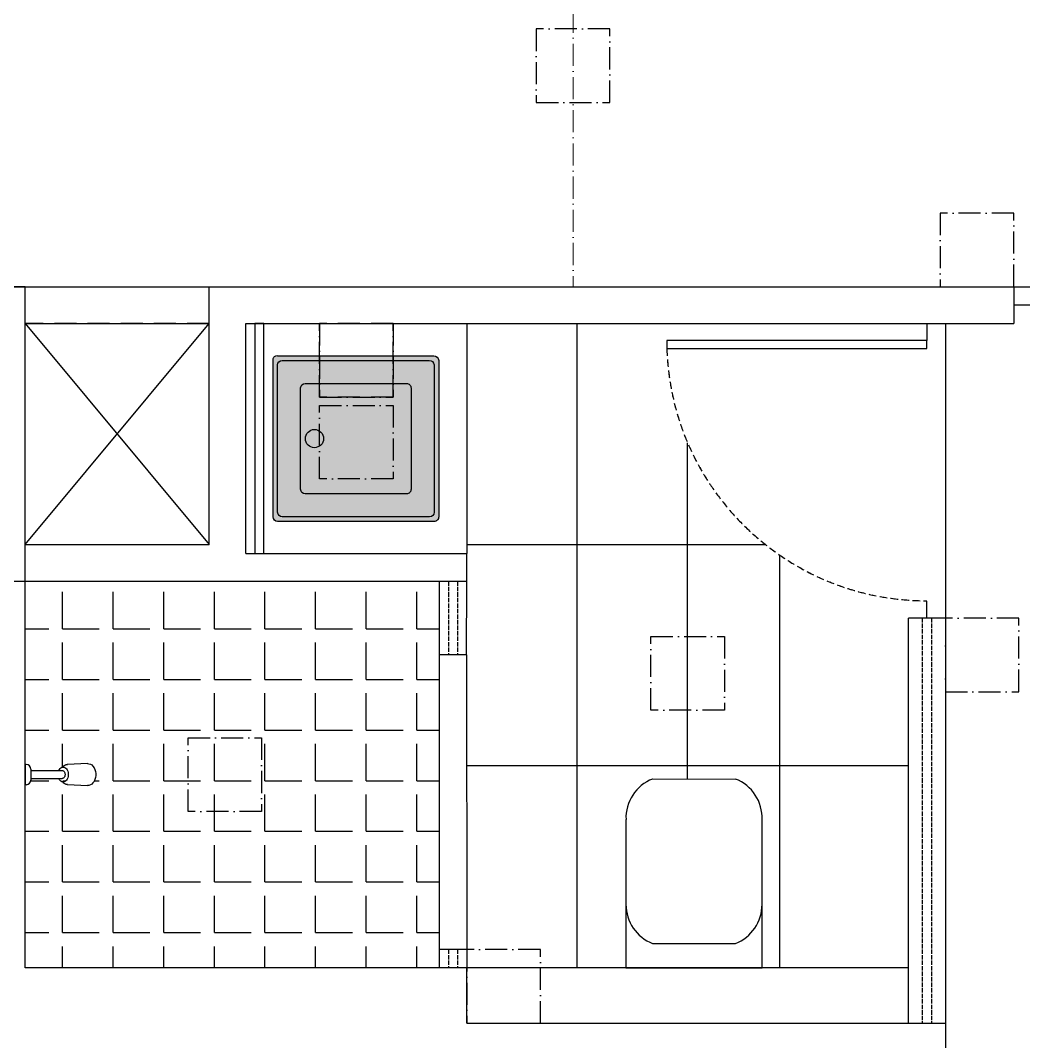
# Model space of a CAD drawing. Header units: millimetres. Extents: x -16811 to 32579, y 147992 to 176118.
# Drawn here: x -2039 to 686, y 161267 to 164040 of the extents above; entities that cross this region are included whole.
import ezdxf

# ---------------------------------------------------------------- set-up
doc = ezdxf.new("R2010")
doc.units = ezdxf.units.MM
doc.header["$MEASUREMENT"] = 0
for name, pattern in [('ACAD_ISO02W100', [15, 12, -3]), ('ACAD_ISO03W100', [30, 12, -18]), ('ACAD_ISO10W100', [18, 12, -3, 0, -3])]:
    doc.linetypes.add(name, pattern=pattern)
doc.layers.add('0[2345]', color=6, linetype='ACAD_ISO10W100', lineweight=30, plot=False)
doc.layers.add('Column[12345]', color=7, linetype='Continuous', lineweight=25)
for name, color, linetype in [('Door[12345]', 8, 'Continuous'), ('Door[2345]', 8, 'Continuous'), ('Glass[2345]', 132, 'ACAD_ISO02W100'), ('Hatching[2345]', 7, 'Continuous'), ('Mirror[2345]', 132, 'Continuous'), ('Toilet Accessories[2345]', 7, 'Continuous'), ('Wall.Toilet[2345]', 7, 'Continuous'), ('Wall[12345]', 7, 'Continuous'), ('Wall[2345]', 7, 'Continuous'), ('Window[2345]', 8, 'Continuous')]:
    doc.layers.add(name, color=color, linetype=linetype)

msp = doc.modelspace()

# ---------------------------------------------------------------- hatches: boundary and pattern name
at = {"layer": 'Hatching[2345]', "ltscale": 100}
h = msp.add_hatch(color=256, dxfattribs=at)
h.set_gradient(color1=(222, 236, 247), one_color=1, tint=1, name='SPHERICAL')
edge = h.paths.add_edge_path()
edge.add_arc((-1340.449414223234, 162691.6177226063), 12.51559825342505, 180.0750904424526, 269.99989792821253, ccw=False)
edge.add_line((-1352.965001728199, 162691.6013199751), (-1352.965648750588, 163119.1654326138))
edge.add_arc((-1342.769807952759, 163119.1654480429), 10.19584079784052, 76.93757980681659, 180.0000867043989, ccw=False)
edge.add_line((-1340.465421133837, 163129.0974655099), (-916.441587988275, 163129.1020891358))
edge.add_arc((-916.441440638988, 163115.5889687032), 13.5131204333914, 4.31078274759011, 90.00062476260058, ccw=False)
edge.add_line((-902.966548751882, 163116.6047011866), (-902.9671516153782, 162691.6013199821))
edge.add_arc((-915.4671075864784, 162691.6013377132), 12.49995597111281, 269.99420499275845, 359.99991872633234, ccw=False)
edge.add_arc((-1131.694248625387, -1975166.392566277), 2137845.504882838, 89.99420499275874, 90.00559478746688)
at = {"layer": 'Hatching[2345]', "true_color": 0x93b6c2}
h = msp.add_hatch(dxfattribs=at)
h.set_pattern_fill('ANGLE', color=253, scale=500, style=0)
h.set_pattern_definition([(0, (0, 0), (0, 137.5), [100, -37.5]), (90, (0, 0), (-137.5, 8.419446744138054e-15), [100, -37.5])])
h.paths.add_polyline_path([(-901.6656584846539, 161466.5377404625), (-901.6656652436408, 162517.0652837986), (-2026.667871858469, 162516.6558047514), (-2026.665657679312, 162018.8963043551), (-2023.418032961106, 162018.8963043551, -0.4142135619968844), (-2010.718032961152, 162006.1963043714), (-2010.712103138031, 162002.8844733663), (-1935.183262465428, 162002.8844733663), (-1922.368989964459, 162002.8844733663), (-1917.986613859358, 161996.0860127726), (-1917.986613859329, 161987.5471430528), (-1922.368989964634, 161980.7486824589), (-1925.77941267018, 161980.7486824589), (-1924.341355144028, 161980.9371344116), (-1922.952268945093, 161981.4960727643), (-1921.659457734415, 161982.4064635414), (-1920.506946648153, 161983.6373044775), (-1919.533983068317, 161985.1466807606), (-1918.773700102902, 161986.883192391), (-1918.251988276311, 161988.7877045492), (-1917.98661385934, 161990.7953613564), (-1917.986613859348, 161992.8377944685), (-1918.251988276267, 161994.8454512763), (-1918.773700102898, 161996.7499634341), (-1919.533983068343, 161998.486475065), (-1920.506946648023, 161999.9958513479), (-1921.659457734464, 162001.226692284), (-1922.952268944934, 162002.1370830611), (-1924.341355143906, 162002.6960214138), (-1925.77941266825, 162002.8844733663), (-1935.183262465428, 162002.8844733663), (-2010.712103138031, 162002.8844733663), (-2010.665739109006, 161976.9899693987, -0.4152627999074177), (-2023.365657679839, 161964.2444909019), (-2026.66565767934, 161964.2444909019), (-2026.665657679341, 161466.5377404663)])
h.paths.add_polyline_path([(-1933.497364369756, 161977.7696907007), (-1935.967066481749, 161980.7486824588), (-1935.183262465204, 161980.7486824589)], flags=0)
h.paths.add_polyline_path([(-1834.684130596659, 161986.058689242), (-1837.802234977559, 161975.383953233), (-1843.58298952408, 161967.1094922845), (-1852.024021875464, 161961.9269712902), (-1916.257580170274, 161964.7559247898), (-1925.737353716535, 161971.5299110519), (-1924.36325716232, 161971.6340858147), (-1924.506939544293, 161971.7930441572), (-1923.87793663827, 161971.6708795541), (-1921.18696188089, 161971.874891169), (-1918.571388786252, 161972.7941362711), (-1916.125028147141, 161974.3956449872), (-1913.935621742351, 161976.6219772086), (-1912.081695365349, 161979.3932827504), (-1910.629742399671, 161982.6101652803), (-1909.631838951045, 161986.1572472914), (-1909.123776072019, 161989.9073082592), (-1909.123776072019, 161993.7258475666), (-1909.631838951086, 161997.4759085342), (-1910.629742399898, 162001.0229905452), (-1912.081695365393, 162004.2398730751), (-1913.935621742606, 162007.0111786174), (-1916.125028147258, 162009.237510838), (-1918.571388786208, 162010.8390195543), (-1921.186961881323, 162011.7582646564), (-1923.877936638442, 162011.9622762714), (-1924.506939544272, 162011.8401116684), (-1920.139106328803, 162016.6723222604), (-1914.271774400283, 162018.9646892479), (-1852.024021875968, 162021.7061845352), (-1843.582989524235, 162016.5236635407), (-1837.802234977825, 162008.249202593), (-1834.684130596602, 161997.5744665835)], flags=16)
edge = h.paths.add_edge_path(flags=16)
edge.add_line((-1935.183262464235, 162002.8844734124), (-1933.497364368953, 162005.8634651705))
edge.add_line((-1933.497364368953, 162005.8634651705), (-1931.4453399844, 162008.3386477849))
edge.add_line((-1931.4453399844, 162008.3386477849), (-1929.100787726312, 162010.2212457414))
edge.add_line((-1929.100787726312, 162010.2212457414), (-1926.547797888104, 162011.4437373143))
edge.add_line((-1926.547797888104, 162011.4437373143), (-1924.429365339188, 162011.8551781344))
edge.add_line((-1924.429365339013, 161971.7779777836), (-1926.547797888104, 161972.1894186034))
edge.add_line((-1926.547797888104, 161972.1894186034), (-1929.100787726079, 161973.4119101764))
edge.add_line((-1929.100787726079, 161973.4119101764), (-1931.445339984109, 161975.2945081327))
edge.add_line((-1931.445339984109, 161975.2945081327), (-1933.49736436872, 161977.7696907469))
edge.add_line((-1933.49736436872, 161977.7696907469), (-1935.183262463973, 161980.7486825051))
edge.add_line((-2010.672469071863, 161980.7486825051), (-1935.183262463973, 161980.7486825051))

# ---------------------------------------------------------------- linework, layer by layer
at = {"layer": '0[2345]', "lineweight": 5, "ltscale": 5}
msp.add_line((-537.7414083326211, 164516.5986264251), (-537.741408332749, 163316.5986264341), dxfattribs=at)
at = {"layer": '0[2345]', "ltscale": 5}
msp.add_line((-1526.665648460105, 163216.6030548322), (-2026.659295669408, 163216.6030548322), dxfattribs=at)
for points in [[(-637.7414083326853, 163816.5986264296), (-437.7414083326853, 163816.5986264296), (-437.7414083326853, 164016.5986264296), (-637.7414083326853, 164016.5986264296)], [(459.2860092822957, 163316.6030548889), (659.2860092822957, 163316.6030548889), (659.2860092822957, 163516.6030548889), (459.2860092822957, 163516.6030548889)], [(-1226.66564845675, 163216.6030548807), (-1026.66564845675, 163216.6030548807), (-1026.66564845675, 163016.6030548807), (-1226.66564845675, 163016.6030548807)], [(-1026.665636330232, 163016.603057206), (-1026.665636330232, 163216.603057206), (-1226.665636330232, 163216.603057206), (-1226.665636330232, 163016.603057206)], [(-1226.665952419631, 162994.3932905743), (-1026.665952419631, 162994.3932905743), (-1026.665952419631, 162794.3932905743), (-1226.665952419631, 162794.3932905743)], [(473.3343515422894, 162216.6030548996), (673.3343515422894, 162216.6030548996), (673.3343515422894, 162416.6030548996), (473.3343515422894, 162416.6030548996)], [(-326.6656484573713, 162366.603134356), (-126.6656484573713, 162366.603134356), (-126.6656484573713, 162166.603134356), (-326.6656484573713, 162166.603134356)], [(-1583.913784125944, 162091.5968519916), (-1383.913784125944, 162091.5968519916), (-1383.913784125944, 161891.5968519916), (-1583.913784125944, 161891.5968519916)], [(-826.6658867349277, 161316.6031343362), (-626.6658867349277, 161316.6031343362), (-626.6658867349277, 161516.6031343362), (-826.6658867349277, 161516.6031343362)]]:
    msp.add_lwpolyline(points, close=True, dxfattribs=at)
at = {"layer": 'Column[12345]'}
msp.add_lwpolyline([(-2276.659295669408, 162516.655804556), (-2026.659295669408, 162516.655804556), (-2026.659295669408, 163316.655804556), (-2276.659295669408, 163316.655804556)], close=True, dxfattribs=at)
at = {"layer": 'Door[12345]', "color": 8}
for p, q in [((-2026.665648458176, 163316.6030549487), (-1526.672119847673, 163316.6030549495)), ((-2026.659295669408, 163316.655804556), (-1526.665767058876, 163316.6558045568)), ((-2026.659295669233, 163216.655804556), (-1526.66576705873, 163216.6558045568)), ((-2026.659295669248, 163216.655804556), (-1526.665767058701, 163216.6558045568))]:
    msp.add_line(p, q, dxfattribs=at)
at = {"layer": 'Door[2345]'}
for p, q in [((659.2860092822957, 163316.6030548997), (1529.286009282296, 163316.6030548997)), ((709.2860092822957, 163266.6030548987), (659.2860092822957, 163266.6030548944))]:
    msp.add_line(p, q, dxfattribs=at)
at = {"layer": 'Door[2345]', "color": 8}
for p, q in [((423.3343515409506, 163216.6030548996), (423.3343515409506, 163170.6260434053)), ((423.3343515409797, 163216.6030548996), (423.3343515409797, 163170.6260434054)), ((473.3343660114915, 163216.6030441526), (473.3343249431055, 162416.6030523065)), ((423.3343515414163, 162416.6030548996), (423.3343515414163, 162462.5800663938)), ((423.3343515414163, 162416.6030548996), (423.3343515414454, 162462.5800663939)), ((-901.6656652432741, 162316.6030548722), (-901.6656652418114, 161516.6030325878)), ((-827, 162316.6030548722), (-826.6853404558017, 161516.6030016451))]:
    msp.add_line(p, q, dxfattribs=at)
for points in [[(423.3343515409506, 163149.0389227666), (423.3343515409506, 163170.6260434053), (-283.5774510832853, 163170.6260434053), (-283.5774510832853, 163149.0389227666)], [(423.3343515409797, 163149.0389227666), (423.3343515409797, 163170.6260434054), (-283.5774510832853, 163170.6260434054), (-283.5774510832853, 163149.0389227666)]]:
    msp.add_lwpolyline(points, close=True, dxfattribs=at)
at = {"layer": 'Door[2345]', "color": 8, "linetype": 'ACAD_ISO03W100'}
for centre, start in [((423.3343515409797, 163170.6260434054), 180), ((423.3343515409506, 163170.6260434053), 181.7499258212704)]:
    msp.add_arc(centre, 706.9118026242827, start, 270, dxfattribs=at)
at = {"layer": 'Glass[2345]'}
for p, q in [((-876.66566524364, 162516.6030549002), (-876.6656652433489, 162316.6030548722)), ((-851.6656652435818, 162516.6030549002), (-851.6656652432907, 162316.6030548722)), ((410.8343515426095, 162416.6030548996), (410.8343515426095, 161316.603054841)), ((435.8343515426095, 162416.6030548996), (435.8343515426095, 161316.603054841)), ((-876.5615119320768, 161516.6030325878), (-876.5615119319893, 161466.5377181559)), ((-851.5615119320768, 161516.6030325878), (-851.5615119319893, 161466.5377181559))]:
    msp.add_line(p, q, dxfattribs=at)
at = {"layer": 'Hatching[2345]', "color": 252, "true_color": 0x84899a}
for p, q in [((-526.6656825742393, 161466.5377404625), (-526.6656825742393, 163216.6030234423)), ((-226.6381640900722, 161979.6667760072), (-226.6611658589417, 162892.7229594903)), ((-826.6656825742393, 162616.6030234423), (-15.73601871936688, 162616.6030234423)), ((23.33431742488756, 161466.5377404625), (23.33431742488756, 162587.7672840656)), ((-826.6656825751124, 162016.6030234423), (373.3343174252077, 162016.6030234423))]:
    msp.add_line(p, q, dxfattribs=at)
at = {"layer": 'Mirror[2345]'}
msp.add_lwpolyline([(-1378.400944900212, 162591.6030549355), (-1378.400944922633, 163216.6030548815), (-1402.533447661311, 163216.6030548815), (-1402.533447639814, 162591.603054935)], dxfattribs=at)
at = {"layer": 'Toilet Accessories[2345]', "color": 7}
for p, q in [((-2026.6656576787, 162018.8963044013), (-2026.6656576787, 161964.2444909481)), ((-2023.418032959941, 162018.8963044013), (-2026.6656576787, 162018.8963044013)), ((-2010.71803295993, 162006.1963044014), (-2010.712103136838, 162002.8844734125)), ((-1856.031116964755, 162021.5297054017), (-1911.919803279882, 162019.0682740418)), ((-2010.712103136838, 162002.8844734125), (-2010.672469071892, 161980.7486825051)), ((-2010.712103136838, 162002.8844734125), (-1935.183262464235, 162002.8844734125)), ((-2010.672469071892, 161980.7486825051), (-2010.6656576787, 161976.9444909482)), ((-2010.672469071863, 161980.7486825051), (-1935.183262463973, 161980.7486825051)), ((-1935.183262464235, 162002.8844734125), (-1925.779412666126, 162002.8844734125)), ((-1935.183262463973, 161980.7486825051), (-1925.779412666126, 161980.7486825051)), ((-2023.365657678654, 161964.2444909481), (-2026.6656576787, 161964.2444909481)), ((-1911.919803279882, 161964.564881876), (-1856.031116964755, 161962.1034505162))]:
    msp.add_line(p, q, dxfattribs=at)
at = {"layer": 'Toilet Accessories[2345]'}
for p, q in [((-321.6946541150101, 161979.6842223413), (-96.82166096451692, 161979.6429499427)), ((-394.1373400518787, 161466.5038124471), (-394.1373400518787, 161869.2473216578)), ((-24.5006211095606, 161466.5038124471), (-24.5006211095606, 161869.2473216578)), ((-321.791611116787, 161533.0434672533), (-96.84635004465235, 161533.0021815889)), ((373.3343515405431, 161466.5377404625), (-826.665648566782, 161466.5377404625)), ((-394.2147309407592, 161466.571668478), (-24.5006211095606, 161466.5038124471)), ((-394.2147309407592, 161466.571668478), (-24.5006211095606, 161466.5038124471))]:
    msp.add_line(p, q, dxfattribs=at)
for points in [[(-1340.449436519632, 162679.1021243529, -0.4138292341392604), (-1352.965001728199, 162691.6013199751), (-1352.965648750588, 163119.1654326138, -0.4826789765300836), (-1340.465421133837, 163129.0974655099), (-916.441587988275, 163129.1020891358, -0.3923479996386997), (-902.966548751882, 163116.6047011866), (-902.9671516153782, 162691.6013199821, -0.4142427710015051), (-915.4683718564798, 162679.101381806, 4.969735473666995e-05)], [(-1327.947711253003, 162691.6013199737, -0.4081066274857571), (-1340.465267161797, 162703.8575299893), (-1340.465448917081, 163104.3514509416, -0.408551765898149), (-1328.452570484473, 163116.5993032464), (-928.7556112111657, 163116.604701186, -0.3936296939019762), (-915.4678945497313, 163104.226112564), (-915.468343921692, 162703.978903561, -0.4109099554482934), (-927.7069658996357, 162691.6013199816)], [(-1265.535807647526, 162754.1029783148, -0.4129848227477491), (-1277.96577716408, 162766.4808884037), (-1277.965775284758, 163041.7261146792, -0.4142135428604134), (-1265.587388740811, 163054.1045018787), (-990.3461537801364, 163054.1030425699, -0.4155339793389441), (-977.9680158145953, 163041.6688698275), (-977.9680221239565, 162766.4799058252, -0.4142170177725615), (-990.3465552694857, 162754.1015192817)]]:
    msp.add_lwpolyline(points, format="xyb", close=True, dxfattribs=at)
at = {"layer": 'Toilet Accessories[2345]', "color": 7}
for points in [[(-1935.183262464235, 162002.8844734124), (-1933.497364368953, 162005.8634651705), (-1931.4453399844, 162008.3386477849), (-1929.100787726312, 162010.2212457414), (-1926.547797888104, 162011.4437373143), (-1924.429365339188, 162011.8551781344)], [(-1924.440676896041, 162011.9134192447), (-1921.590875782241, 162015.0662042637), (-1918.383096258004, 162017.3583955614), (-1914.936075496743, 162018.7051468097), (-1911.377406277193, 162019.0566075005)], [(-1924.429365339188, 162011.8551781344), (-1923.877936637343, 162011.9622763176), (-1921.186961880093, 162011.7582647026), (-1918.571388784994, 162010.8390196005), (-1916.125028146163, 162009.2375108844), (-1913.935621741425, 162007.0111786636), (-1912.081695364229, 162004.2398731215), (-1910.629742398706, 162001.0229905914), (-1909.631838949886, 161997.4759085803), (-1909.123776070855, 161993.7258476128), (-1909.123776070855, 161989.9073083054), (-1909.631838949886, 161986.1572473376), (-1910.629742398474, 161982.6101653265), (-1912.081695364229, 161979.3932827965), (-1913.935621741193, 161976.6219772547), (-1916.12502814593, 161974.3956450334), (-1918.571388784994, 161972.7941363173), (-1921.18696187986, 161971.8748912152), (-1923.877936637139, 161971.6708796003), (-1924.429365339013, 161971.7779777836)], [(-1857.393189316697, 162021.4697174538), (-1853.278157255432, 162021.2838810051), (-1849.264589697786, 162020.0119824276), (-1845.500412761431, 162017.7008994716), (-1842.124360894051, 162014.4358106032), (-1839.260863605619, 162010.3370556229), (-1837.01545942999, 162005.5557003595), (-1835.470906142227, 162000.2679689099), (-1834.684130595438, 161994.668748634), (-1834.684130595438, 161988.9644072836), (-1835.470906142227, 161983.3651870079), (-1837.01545942999, 161978.0774555582), (-1839.260863605619, 161973.296100295), (-1842.124360894051, 161969.1973453144), (-1845.500412761431, 161965.932256446), (-1849.264589697786, 161963.6211734899), (-1853.278157255432, 161962.3492749124), (-1857.393189316697, 161962.1634384641)], [(-1924.429365339013, 161971.7779777836), (-1926.547797888104, 161972.1894186034), (-1929.100787726079, 161973.4119101764), (-1931.445339984109, 161975.2945081327), (-1933.49736436872, 161977.7696907469), (-1935.183262463973, 161980.7486825051)], [(-1925.779412666126, 162002.8844734124), (-1924.341355142789, 162002.6960214601), (-1922.952268943854, 162002.1370831073), (-1921.659457733296, 162001.2266923303), (-1920.506946646922, 161999.9958513941), (-1919.53398306705, 161998.486475111), (-1918.773700101673, 161996.7499634804), (-1918.251988275116, 161994.8454513225), (-1917.986613858165, 161992.8377945152), (-1917.986613858165, 161990.7953614025), (-1918.251988275116, 161988.7877045955), (-1918.773700101673, 161986.8831924374), (-1919.53398306705, 161985.1466808069), (-1920.506946646922, 161983.6373045237), (-1921.659457733296, 161982.4064635876), (-1922.952268943854, 161981.4960728105), (-1924.341355142789, 161980.9371344578), (-1925.779412666126, 161980.7486825054)], [(-1911.377406277193, 161964.5765484174), (-1914.93607549651, 161964.9280091083), (-1918.383096257772, 161966.2747603561), (-1921.590875782241, 161968.5669516542), (-1924.440676895837, 161971.719736673)]]:
    msp.add_lwpolyline(points, dxfattribs=at)
at = {"layer": 'Toilet Accessories[2345]'}
msp.add_circle((-1240.465747436409, 162904.1021058876), 24.75677308834728, dxfattribs=at)
at = {"layer": 'Toilet Accessories[2345]', "color": 7}
for centre, start, end in [((-2023.418032959941, 162006.1963044014), 0, 90), ((-2023.365657678654, 161976.9444909482), 270, 0)]:
    msp.add_arc(centre, 12.7, start, end, dxfattribs=at)
at = {"layer": 'Toilet Accessories[2345]'}
for centre, major_axis, ratio, start_param, end_param in [((-280.9377387258573, 161873.9762308447), (-80.1140197373455, 80.1140197373456), 0.9999999999998295, -0.4162676870005715, 0.8271488509170335), ((-137.700222435582, 161873.9762308447), (80.1140197373456, 80.1140197373455), 0.9999999999998295, 5.456036456262552, 6.699452994180158), ((-280.8771162834018, 161638.6961942742), (-80.11401973737226, 80.11401973737235), 0.9999999999993477, 0.782069074816345, 1.986723661200376), ((-137.7583944203216, 161638.6559412847), (80.11401973743303, 80.11401973743298), 0.9999999999987312, 4.296438185571916, 5.500749159345471)]:
    msp.add_ellipse(centre, major_axis=major_axis, ratio=ratio, start_param=start_param, end_param=end_param, dxfattribs=at)
at = {"layer": 'Wall.Toilet[2345]', "color": 7}
msp.add_line((-826.665648458933, 163216.6030548807), (-826.665648458933, 162591.6030549477), dxfattribs=at)
at = {"layer": 'Wall[12345]'}
for p, q in [((-2723.388942109304, 163316.6030549), (-2026.665648458583, 163316.6030549)), ((-2026.665648458596, 162616.6030549002), (-2026.665648458583, 163316.6030549012)), ((-1526.665648459108, 162616.6030549002), (-1526.665648460272, 163316.6030548919)), ((-2026.665648454567, 162616.6030548869), (-1526.665648454567, 163216.6030548273)), ((-2026.665648454567, 163216.6030548273), (-1526.665648454567, 162616.6030548869)), ((-2026.665648458875, 162616.6030549002), (-1526.665648460097, 163216.6030548322)), ((-2026.665648458875, 163216.6030548322), (-1526.665648458933, 162616.6030549002)), ((-2026.665648458584, 162616.6030549002), (-1526.665648459108, 162616.6030549002))]:
    msp.add_line(p, q, dxfattribs=at)
at = {"layer": 'Wall[2345]'}
for p, q in [((-1526.665648460272, 163316.6030548999), (659.2860092822957, 163316.6030548997)), ((659.2860092822957, 163316.6030548889), (659.2860092822957, 163216.6030548807)), ((-1426.665648454567, 162591.6030549477), (-1426.665648454567, 163216.6030548807)), ((-1426.665648454567, 163216.6030548807), (659.2860092822957, 163216.6030548807)), ((-1426.665648454567, 162591.6030549344), (-826.665648458933, 162591.6030549477)), ((-826.7568992423223, 162516.5504161626), (-826.665648458933, 162591.6030549477)), ((-2026.727252128557, 161466.537715159), (-2026.665648457958, 162516.655804556)), ((-2026.665648457958, 162516.655804556), (-826.6656485684625, 162516.5503052179)), ((373.3343515405431, 161316.603054841), (373.3343515405431, 162416.6030548996)), ((473.3343515422894, 162416.6030548996), (373.3343515405431, 162416.6030548996)), ((473.3343515422894, 162416.6030548996), (473.3343515426968, 161316.603054841)), ((-826.665666901356, 161466.5377404625), (-2026.665666899442, 161466.5377404625)), ((-826.6656484587074, 161316.6030548665), (-826.665648566782, 161466.5377404625)), ((-826.6656484587074, 161316.6030548435), (473.334351541067, 161316.603054841)), ((473.334351541067, 161316.6030548435), (473.334351541067, 161216.6030548435)), ((473.3343515410961, 161316.6030548435), (473.3343515410961, 161216.6030548435))]:
    msp.add_line(p, q, dxfattribs=at)
at = {"layer": 'Window[2345]'}
for p, q in [((-901.6656652436408, 162517.0652837986), (-901.665665243274, 162316.6030548722)), ((-827, 162316.6030548722), (-826.7568992423223, 162516.5504161626)), ((373.3343515405722, 161316.603054841), (373.3343515405722, 162416.6030548996)), ((473.3343515422894, 162416.6030548996), (373.3343515405722, 162416.6030548996)), ((473.3343515422894, 162416.6030548996), (473.3343515427259, 161316.603054841)), ((-827, 162316.6030548722), (-901.665665243274, 162316.6030548722)), ((-901.6656652418114, 161516.6030325878), (-901.6656652417199, 161466.5377404625)), ((-826.665648566782, 161516.6030325878), (-901.665648566782, 161516.6030325878)), ((-826.665648566782, 161516.6030325878), (-826.665648566782, 161466.5377404625))]:
    msp.add_line(p, q, dxfattribs=at)

doc.saveas('drawing.dxf')
